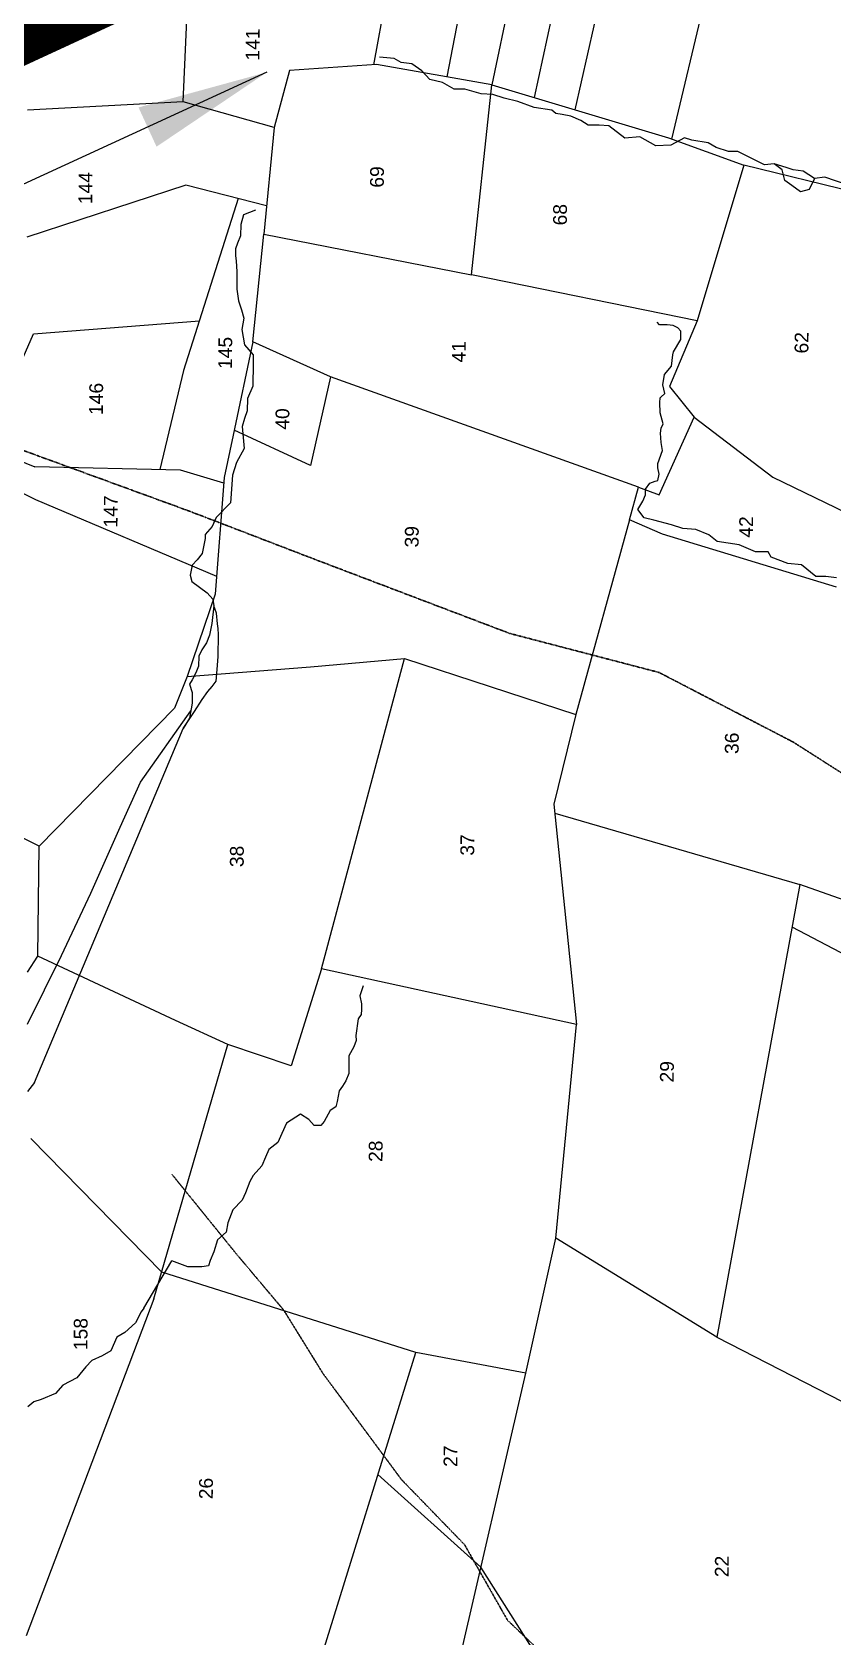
# Model space of a CAD drawing. Header units: inches. Extents: x 343459 to 349076, y 1589263 to 1597215.
# Drawn here: x 347138 to 347748, y 1591061 to 1592282 of the extents above; entities that cross this region are included whole.
import ezdxf

# ---------------------------------------------------------------- set-up
doc = ezdxf.new("R2010")
doc.units = ezdxf.units.IN
doc.header["$MEASUREMENT"] = 0
doc.linetypes.add('ACAD_ISO07W100', pattern=[3, 0, -3])
for name, color, linetype in [('BLOCK', 7, 'Continuous'), ('NALA', 4, 'Continuous'), ('SURVEY_BND', 7, 'Continuous'), ('SURVEY_NO', 7, 'Continuous')]:
    doc.layers.add(name, color=color, linetype=linetype)
doc.layers.add('FOOTPATH', color=150, linetype='ACAD_ISO07W100', lineweight=30)
doc.layers.add('ReservorLine_UTM44', color=7, linetype='Continuous', lineweight=30, true_color=0x9700a8)
doc.styles.get("Standard").update_dxf_attribs({"font": 'arial.ttf'})
doc.dimstyles.new('ISO-25', dxfattribs={"dimtxt": 2.5, "dimasz": 2.5, "dimexe": 1.25, "dimexo": 0.625, "dimtad": 1, "dimtxsty": 'Standard', "dimcen": 2.5, "dimadec": 0, "dimazin": 0, "dimtfac": 1, "dimtmove": 0, "dimatfit": 3, "dimfxl": 0, "dimarcsym": 0})

msp = doc.modelspace()

# ---------------------------------------------------------------- linework, layer by layer
at = {"layer": 'FOOTPATH', "ltscale": 0.01}
for p, q in [((347258.2, 1591917.3), (347129.2, 1591964.4)), ((347351.6, 1591881.4), (347258.2, 1591917.3)), ((347501.9, 1591824.3), (347351.6, 1591881.4)), ((347615.6, 1591794.6), (347501.9, 1591824.3)), ((347717.8, 1591741.6), (347615.6, 1591794.6)), ((347824.2, 1591673.8), (347717.8, 1591741.6)), ((347293.8, 1591352), (347244.8, 1591412.5)), ((347329.8, 1591309.3), (347293.8, 1591352)), ((347359.8, 1591260.9), (347329.8, 1591309.3)), ((347419.4, 1591180.4), (347359.8, 1591260.9)), ((347467.5, 1591130.8), (347419.4, 1591180.4)), ((347500.2, 1591073.3), (347467.5, 1591130.8)), ((347520.5, 1591053.9), (347500.2, 1591073.3))]:
    msp.add_line(p, q, dxfattribs=at)
at = {"layer": 'NALA'}
for p, q in [((347413.8, 1592261.8), (347402.8, 1592263)), ((347419.3, 1592258.9), (347413.8, 1592261.8)), ((347427.3, 1592257.9), (347419.3, 1592258.9)), ((347435.1, 1592252.5), (347427.3, 1592257.9)), ((347441.1, 1592245.9), (347435.1, 1592252.5)), ((347450.8, 1592243.6), (347441.1, 1592245.9)), ((347459.5, 1592238.5), (347450.8, 1592243.6)), ((347467.8, 1592238.5), (347459.5, 1592238.5)), ((347480.1, 1592234.9), (347467.8, 1592238.5)), ((347489, 1592234.5), (347480.1, 1592234.9)), ((347497.6, 1592231.7), (347489, 1592234.5)), ((347508, 1592229.1), (347497.6, 1592231.7)), ((347520.6, 1592224.6), (347508, 1592229.1)), ((347533.9, 1592222.6), (347520.6, 1592224.6)), ((347536.9, 1592219.9), (347533.9, 1592222.6)), ((347541.8, 1592219.3), (347536.9, 1592219.9)), ((347548.5, 1592218.1), (347541.8, 1592219.3)), ((347556.1, 1592214.6), (347548.5, 1592218.1)), ((347561.7, 1592211.1), (347556.1, 1592214.6)), ((347570.1, 1592211.1), (347561.7, 1592211.1)), ((347577.5, 1592210.6), (347570.1, 1592211.1)), ((347589.5, 1592201.2), (347577.5, 1592210.6)), ((347600.9, 1592202.2), (347589.5, 1592201.2)), ((347613.2, 1592195.5), (347600.9, 1592202.2)), ((347635, 1592201.4), (347624.6, 1592195.9)), ((347640.6, 1592199.8), (347635, 1592201.4)), ((347652.9, 1592197.6), (347640.6, 1592199.8)), ((347624.6, 1592195.9), (347613.2, 1592195.5)), ((347659, 1592194.1), (347652.9, 1592197.6)), ((347668.6, 1592191.2), (347659, 1592194.1)), ((347675.5, 1592191.1), (347668.6, 1592191.2)), ((347684.8, 1592186.6), (347675.5, 1592191.1)), ((347695.9, 1592181), (347684.8, 1592186.6)), ((347703.3, 1592181.7), (347695.9, 1592181)), ((347709.3, 1592177.1), (347703.3, 1592181.7)), ((347712.4, 1592179), (347703.3, 1592181.7)), ((347711.3, 1592169.1), (347709.3, 1592177.1)), ((347717.8, 1592177.2), (347712.4, 1592179)), ((347725.3, 1592176.2), (347717.8, 1592177.2)), ((347734.1, 1592170.6), (347725.3, 1592176.2)), ((347716.8, 1592165.2), (347711.3, 1592169.1)), ((347723.4, 1592160.4), (347716.8, 1592165.2)), ((347734.1, 1592170.6), (347729.9, 1592162.2)), ((347741.8, 1592171.6), (347734.1, 1592170.6)), ((347758.9, 1592165.8), (347741.8, 1592171.6)), ((347729.9, 1592162.2), (347723.4, 1592160.4)), ((347299.3, 1592142.9), (347297.1, 1592135.5)), ((347308.3, 1592146.5), (347299.3, 1592142.9)), ((347297, 1592126.9), (347294.6, 1592121.4)), ((347297.1, 1592135.5), (347297, 1592126.9)), ((347294.6, 1592121.4), (347293.2, 1592116.9)), ((347293.2, 1592116.9), (347293.2, 1592111.8)), ((347293.2, 1592111.8), (347293.7, 1592107.8)), ((347293.7, 1592107.8), (347294.1, 1592099.6)), ((347294.1, 1592092.4), (347294, 1592086.3)), ((347294.1, 1592099.6), (347294.1, 1592092.4)), ((347294, 1592086.3), (347295.5, 1592077.5)), ((347295.5, 1592077.5), (347297.6, 1592070.6)), ((347297.6, 1592070.6), (347299.4, 1592064.2)), ((347299.4, 1592064.2), (347298, 1592055.5)), ((347298, 1592055.5), (347300, 1592044)), ((347615.9, 1592059.2), (347614.3, 1592061.1)), ((347621.9, 1592059.1), (347615.9, 1592059.2)), ((347626.4, 1592058.7), (347621.9, 1592059.1)), ((347629.8, 1592057), (347626.4, 1592058.7)), ((347632.3, 1592054.3), (347629.8, 1592057)), ((347632.2, 1592048), (347632.3, 1592054.3)), ((347300, 1592044), (347306.6, 1592036.3)), ((347626.6, 1592038.7), (347632.2, 1592048)), ((347306.5, 1592029.9), (347306.4, 1592012.6)), ((347306.6, 1592036.3), (347306.5, 1592029.9)), ((347625.1, 1592027.6), (347626, 1592036.4)), ((347626, 1592036.4), (347626.6, 1592038.7)), ((347618.6, 1592013.5), (347619.7, 1592021.3)), ((347619.7, 1592021.3), (347625.1, 1592027.6)), ((347306.4, 1592012.6), (347302.3, 1592003.1)), ((347616.5, 1592003.5), (347616.9, 1592004.1)), ((347616.9, 1592004.1), (347620, 1592007)), ((347620, 1592007), (347618.6, 1592013.5)), ((347301.9, 1591993.8), (347300, 1591988)), ((347302.3, 1592003.1), (347301.9, 1591993.8)), ((347616.2, 1592000), (347616.5, 1592003.5)), ((347616.4, 1591992.1), (347616.2, 1592000)), ((347618.8, 1591983.8), (347616.4, 1591992.1)), ((347300, 1591988), (347298.1, 1591981.9)), ((347298.1, 1591981.9), (347299.6, 1591965.1)), ((347616.7, 1591976.7), (347617.3, 1591980.4)), ((347617.3, 1591980.4), (347618.8, 1591983.8)), ((347617.2, 1591969.5), (347616.7, 1591976.7)), ((347618.2, 1591963.4), (347617.2, 1591969.5)), ((347299.6, 1591965.1), (347293.9, 1591954.5)), ((347614.8, 1591953.6), (347618.2, 1591963.4)), ((347290.9, 1591944.7), (347289.4, 1591923.8)), ((347293.9, 1591954.5), (347290.9, 1591944.7)), ((347614.7, 1591940.7), (347615.6, 1591945.6)), ((347614.8, 1591950.3), (347614.8, 1591953.6)), ((347615.6, 1591945.6), (347614.8, 1591950.3)), ((347605.4, 1591934.2), (347608.7, 1591938.7)), ((347605.4, 1591929.7), (347605.4, 1591934.2)), ((347608.7, 1591938.7), (347612.6, 1591940.3)), ((347612.6, 1591940.3), (347614.7, 1591940.7)), ((347289.4, 1591923.8), (347278.3, 1591912.5)), ((347599.4, 1591918.7), (347603.3, 1591925)), ((347604.4, 1591912.3), (347599.4, 1591918.7)), ((347603.3, 1591925), (347605.4, 1591929.7)), ((347278.3, 1591912.5), (347275.4, 1591905.6)), ((347611.6, 1591910.6), (347604.4, 1591912.3)), ((347625, 1591907), (347611.6, 1591910.6)), ((347633.8, 1591904.2), (347625, 1591907)), ((347270, 1591896.6), (347267.8, 1591885.2)), ((347275.4, 1591905.6), (347270, 1591899.6)), ((347270, 1591899.6), (347270, 1591896.6)), ((347643.6, 1591903.3), (347633.8, 1591904.2)), ((347653.4, 1591899.4), (347643.6, 1591903.3)), ((347659.9, 1591894.2), (347653.4, 1591899.4)), ((347676.6, 1591891.8), (347659.9, 1591894.2)), ((347267.8, 1591885.2), (347264, 1591880.2)), ((347689, 1591886.3), (347676.6, 1591891.8)), ((347698.7, 1591886.4), (347689, 1591886.3)), ((347701.1, 1591882.3), (347698.7, 1591886.4)), ((347713.7, 1591877.5), (347701.1, 1591882.3)), ((347260.2, 1591876.3), (347258.6, 1591868.6)), ((347264, 1591880.2), (347260.2, 1591876.3)), ((347724.1, 1591876.4), (347713.7, 1591877.5)), ((347735.1, 1591867.7), (347724.1, 1591876.4)), ((347258.6, 1591868.6), (347259.9, 1591863.8)), ((347259.9, 1591863.8), (347259.9, 1591863.8)), ((347259.9, 1591863.8), (347271.5, 1591855.2)), ((347742.5, 1591867.6), (347735.1, 1591867.7)), ((347750.8, 1591866.7), (347742.5, 1591867.6)), ((347271.5, 1591855.2), (347275.9, 1591850.3)), ((347276.7, 1591845.3), (347275, 1591831.8)), ((347275.9, 1591850.3), (347276.7, 1591845.3)), ((347278.7, 1591839.8), (347276.7, 1591845.3)), ((347279.3, 1591831.6), (347278.7, 1591839.8)), ((347273.3, 1591823), (347270.9, 1591817.2)), ((347275, 1591831.8), (347273.3, 1591823)), ((347279.9, 1591828), (347279.3, 1591831.6)), ((347280.2, 1591823.4), (347279.9, 1591828)), ((347280.2, 1591819.6), (347280.2, 1591823.4)), ((347267.4, 1591811.9), (347265.2, 1591807.1)), ((347270.9, 1591817.2), (347267.4, 1591811.9)), ((347279.9, 1591810.5), (347280.2, 1591819.6)), ((347279.9, 1591806.8), (347279.9, 1591810.5)), ((347264.9, 1591799.4), (347263, 1591794.4)), ((347265.2, 1591807.1), (347264.9, 1591799.4)), ((347278.4, 1591788), (347279.2, 1591796.8)), ((347279.2, 1591796.8), (347279.9, 1591806.8)), ((347260, 1591789.1), (347258.1, 1591785.7)), ((347258.1, 1591785.7), (347258.1, 1591785.7)), ((347258.1, 1591785.7), (347260.1, 1591779.4)), ((347263, 1591794.4), (347260, 1591789.1)), ((347275.4, 1591783.9), (347278.4, 1591788)), ((347278.4, 1591788), (347278.4, 1591788)), ((347260.1, 1591779.4), (347260, 1591771.2)), ((347261.8, 1591764.9), (347267.7, 1591774.1)), ((347267.7, 1591774.1), (347272, 1591780.1)), ((347272, 1591780.1), (347275.4, 1591783.9)), ((347220.8, 1591711.1), (347259.1, 1591765.5)), ((347253.2, 1591751.9), (347261.8, 1591764.9)), ((347260, 1591771.2), (347258.1, 1591759.7)), ((347140, 1591482.5), (347253.2, 1591751.9)), ((347258.1, 1591759.7), (347253.2, 1591751.9)), ((347205.2, 1591676.9), (347220.8, 1591711.1)), ((347182.9, 1591626.6), (347205.2, 1591676.9)), ((347160.6, 1591579.1), (347182.9, 1591626.6)), ((347134.6, 1591526.9), (347160.6, 1591579.1)), ((347390.2, 1591556.2), (347387.8, 1591548.6)), ((347387.8, 1591548.6), (347389.1, 1591542.5)), ((347389.1, 1591542.5), (347389.1, 1591538.2)), ((347386.5, 1591531.1), (347384.7, 1591518.4)), ((347388.7, 1591534.2), (347386.5, 1591531.1)), ((347389.1, 1591538.2), (347388.7, 1591534.2)), ((347384.7, 1591518.4), (347385, 1591514.5)), ((347383.1, 1591509.7), (347379.5, 1591502.8)), ((347385, 1591514.5), (347383.1, 1591509.7)), ((347379.4, 1591498.9), (347379.3, 1591489.3)), ((347379.5, 1591502.8), (347379.4, 1591498.9)), ((347140, 1591482.5), (347134.8, 1591475.7)), ((347374.5, 1591479.8), (347372.1, 1591476.2)), ((347377.1, 1591483.8), (347374.5, 1591479.8)), ((347379.3, 1591489.3), (347377.1, 1591483.8)), ((347370.5, 1591468), (347369.4, 1591464)), ((347372.1, 1591476.2), (347370.5, 1591468)), ((347342.6, 1591458.3), (347332, 1591451.6)), ((347349, 1591454.3), (347342.6, 1591458.3)), ((347365.2, 1591461.2), (347360.6, 1591452.9)), ((347369.4, 1591464), (347365.2, 1591461.2)), ((347328.4, 1591443.6), (347325.4, 1591436.8)), ((347332, 1591451.6), (347328.4, 1591443.6)), ((347353, 1591449.7), (347349, 1591454.3)), ((347358.1, 1591449.7), (347353, 1591449.7)), ((347360.6, 1591452.9), (347358.1, 1591449.7)), ((347318.4, 1591431.6), (347315.9, 1591425.7)), ((347325.4, 1591436.8), (347318.4, 1591431.6)), ((347313.2, 1591419.1), (347306.6, 1591411.8)), ((347315.9, 1591425.7), (347313.2, 1591419.1)), ((347304.1, 1591407.1), (347300.6, 1591398.6)), ((347306.6, 1591411.8), (347304.1, 1591407.1)), ((347300.6, 1591398.6), (347298.1, 1591392.9)), ((347291, 1591385.7), (347287.2, 1591375.8)), ((347298.1, 1591392.9), (347291, 1591385.7)), ((347287.2, 1591375.8), (347285.9, 1591368.6)), ((347279.5, 1591362.7), (347276.6, 1591353.6)), ((347285.9, 1591368.6), (347279.5, 1591362.7)), ((347223.4, 1591310.8), (347244.6, 1591346.9)), ((347256.7, 1591342.3), (347244.6, 1591346.9)), ((347244.6, 1591346.9), (347244.6, 1591346.9)), ((347273.8, 1591347), (347272.6, 1591343)), ((347276.6, 1591353.6), (347273.8, 1591347)), ((347267.5, 1591342.2), (347256.7, 1591342.3)), ((347272.6, 1591343), (347267.5, 1591342.2)), ((347221.2, 1591307.9), (347216.9, 1591299.6)), ((347223.4, 1591310.8), (347221.2, 1591307.9)), ((347216.9, 1591299.6), (347208.8, 1591292.2)), ((347202.7, 1591288.7), (347198.2, 1591278.2)), ((347208.8, 1591292.2), (347202.7, 1591288.7)), ((347191.6, 1591274.4), (347183.8, 1591271)), ((347198.2, 1591278.2), (347191.6, 1591274.4)), ((347179.1, 1591266.1), (347172.2, 1591257.8)), ((347183.8, 1591271), (347179.1, 1591266.1)), ((347161.7, 1591252.1), (347156.1, 1591245.8)), ((347172.2, 1591257.8), (347161.7, 1591252.1)), ((347139.6, 1591239.5), (347135, 1591235.8)), ((347145.1, 1591241.3), (347139.6, 1591239.5)), ((347156.1, 1591245.8), (347145.1, 1591241.3))]:
    msp.add_line(p, q, dxfattribs=at)
at = {"layer": 'ReservorLine_UTM44', "color": 5, "const_width": 30}
msp.add_lwpolyline([(348926.1, 1593316), (348803.9, 1593316), (348583.2, 1593281.8), (348433, 1593025.6), (348251.3, 1592716.2), (348239.4, 1592710.5), (347738.8, 1592542.6), (347645.1, 1592509.8), (346822.1, 1592129.5), (346643.2, 1592004.2), (346155.5, 1591664.8), (345984.5, 1591624.9), (345690.5, 1591564.4), (345486.4, 1591610.3), (345041.1, 1591408.8), (344997.1, 1591394.1)], dxfattribs=at)
at = {"layer": 'SURVEY_BND'}
for p, q in [((347554.5, 1592560), (347488.3, 1592241.8)), ((347590.7, 1592558.8), (347520.6, 1592232.1)), ((347627.2, 1592557.7), (347551.4, 1592222.9)), ((347709.1, 1592556.3), (347625.2, 1592200.5)), ((347444, 1592510.7), (347398.2, 1592257.1)), ((347502, 1592499.9), (347454.1, 1592247.8)), ((347253.3, 1592228.8), (347258.3, 1592342)), ((347334.3, 1592252.7), (347322.5, 1592209.4)), ((347400.4, 1592257.2), (347334.3, 1592252.7)), ((347488.3, 1592241.8), (347400.4, 1592257.2)), ((347472.7, 1592097.2), (347488.3, 1592241.8)), ((347488.3, 1592241.8), (347622.8, 1592201.4)), ((347253.3, 1592228.8), (347134.8, 1592222.6)), ((347322.5, 1592209.4), (347253.3, 1592228.8)), ((347322.5, 1592209.4), (347314.7, 1592128.1)), ((347622.8, 1592201.4), (347680.3, 1592180.6)), ((347680.3, 1592180.6), (347644.6, 1592062.1)), ((347765.2, 1592160), (347680.3, 1592180.6)), ((347316.7, 1592149.8), (347255.2, 1592165.4)), ((347295.2, 1592155.3), (347253.5, 1592024.5)), ((347306.4, 1592046.3), (347314.7, 1592128.1)), ((347314.7, 1592128.1), (347472.7, 1592097.2)), ((347644.6, 1592062.1), (347472.7, 1592097.2)), ((347139.2, 1592052.3), (347265.6, 1592062.2)), ((347644.6, 1592062.1), (347623.6, 1592012.3)), ((347103.2, 1591970.3), (347139.2, 1592052.3)), ((347306.4, 1592046.3), (347291.2, 1591975.2)), ((347365.4, 1592019.6), (347306.4, 1592046.3)), ((347253.5, 1592024.5), (347235.4, 1591949)), ((347365.4, 1592019.6), (347350.3, 1591952.2)), ((347600, 1591935.5), (347365.4, 1592019.6)), ((347623.6, 1592012.3), (347642.3, 1591988.8)), ((347615.8, 1591929.8), (347642.3, 1591988.8)), ((347642.3, 1591988.8), (347702.2, 1591943.2)), ((347291.2, 1591975.2), (347284.5, 1591943)), ((347350.3, 1591952.2), (347292, 1591978.9)), ((347120.9, 1591958.9), (347140.3, 1591951.2)), ((347251.2, 1591948.6), (347140.3, 1591951.2)), ((347284.2, 1591938.7), (347251.2, 1591948.6)), ((347284.5, 1591943), (347277.7, 1591854.3)), ((347702.2, 1591943.2), (347766.1, 1591912.4)), ((347114.4, 1591939.4), (347140.7, 1591926.3)), ((347593, 1591910.7), (347600, 1591935.5)), ((347600, 1591935.5), (347615.8, 1591929.8)), ((347140.7, 1591926.3), (347278.7, 1591868)), ((347593, 1591910.7), (347552.2, 1591762.7)), ((347618.2, 1591899.9), (347593, 1591910.7)), ((347750.8, 1591859.6), (347618.2, 1591899.9)), ((347277.7, 1591854.3), (347256.3, 1591791.5)), ((347256.3, 1591791.5), (347350.2, 1591798.8)), ((347350.2, 1591798.8), (347421.9, 1591805.3)), ((347358.5, 1591569.1), (347421.9, 1591805.3)), ((347421.9, 1591805.3), (347552.2, 1591762.7)), ((347256.3, 1591791.5), (347246.7, 1591767.4)), ((347143.5, 1591662.5), (347246.7, 1591767.4)), ((347552.2, 1591762.7), (347535.6, 1591694.3)), ((347143.5, 1591662.5), (347093.2, 1591687.4)), ((347535.6, 1591694.3), (347552.7, 1591526.6)), ((347536.3, 1591687.6), (347722.9, 1591633.2)), ((347142.6, 1591578.8), (347143.5, 1591662.5)), ((347722.9, 1591633.2), (347659.6, 1591288.7)), ((347756.6, 1591621.4), (347722.9, 1591633.2)), ((347885, 1591512.4), (347716.9, 1591600.7)), ((347134.6, 1591566.4), (347142.6, 1591578.8)), ((347247.5, 1591529.6), (347142.6, 1591578.8)), ((347358.5, 1591569.1), (347335.6, 1591495.1)), ((347552.7, 1591526.6), (347358.5, 1591569.1)), ((347287.3, 1591511.4), (347247.5, 1591529.6)), ((347537, 1591364.1), (347552.7, 1591526.6)), ((347230.9, 1591317.8), (347287.3, 1591511.4)), ((347335.6, 1591495.1), (347287.3, 1591511.4)), ((347236.9, 1591338.2), (347137.2, 1591440)), ((347514.2, 1591261.2), (347537, 1591364.1)), ((347659.6, 1591288.7), (347537, 1591364.1)), ((347430.4, 1591277.1), (347236.9, 1591338.2)), ((347230.9, 1591317.8), (347133.7, 1591061.3)), ((347659.6, 1591288.7), (347764.9, 1591234.7)), ((347337.4, 1590977.1), (347430.4, 1591277.1)), ((347514.2, 1591261.2), (347430.4, 1591277.1)), ((347442.2, 1590950.5), (347514.2, 1591261.2)), ((347480, 1591113.6), (347401.5, 1591184.1)), ((347560.8, 1590986.2), (347480, 1591113.6))]:
    msp.add_line(p, q, dxfattribs=at)
at = {"layer": 'SURVEY_NO'}
msp.add_line((347255.2, 1592165.4), (347134.3, 1592126), dxfattribs=at)

# ---------------------------------------------------------------- texts
at = {"layer": 'SURVEY_NO', "oblique": 360}
for s, p in [('141', (347311.3, 1592260.2)), ('69', (347406, 1592163.5)), ('144', (347184, 1592150.9)), ('68', (347545.4, 1592134.8)), ('62', (347729.3, 1592037.3)), ('145', (347290.4, 1592025.5)), ('41', (347468.3, 1592030.4)), ('146', (347192.1, 1591990.5)), ('40', (347334, 1591979.3)), ('147', (347203.2, 1591904.8)), ('42', (347687.1, 1591897.1)), ('39', (347432.5, 1591889.7)), ('36', (347676.2, 1591732.5)), ('38', (347299.3, 1591646.4)), ('37', (347474.8, 1591655.1)), ('29', (347626.8, 1591482.5)), ('28', (347405, 1591422)), ('158', (347180.3, 1591278.8)), ('26', (347275.8, 1591165.3))]:
    msp.add_text(s, height=10.5, rotation=89.4935, dxfattribs=at).set_placement(p)
at = {"layer": 'SURVEY_NO'}
for s, p in [('27', (347462, 1591189.9)), ('22', (347668.6, 1591106))]:
    msp.add_text(s, height=10.5, rotation=89.4935, dxfattribs=at).set_placement(p)

# ---------------------------------------------------------------- leaders
at = {"layer": 'BLOCK', "color": 1}
msp.add_leader([(347317, 1592251.4), (347106.3, 1592154.7)], dimstyle='ISO-25', override={"dimasz": 100, "dimgap": 0.625, "dimtad": 0}, dxfattribs=at)

doc.saveas('drawing.dxf')
